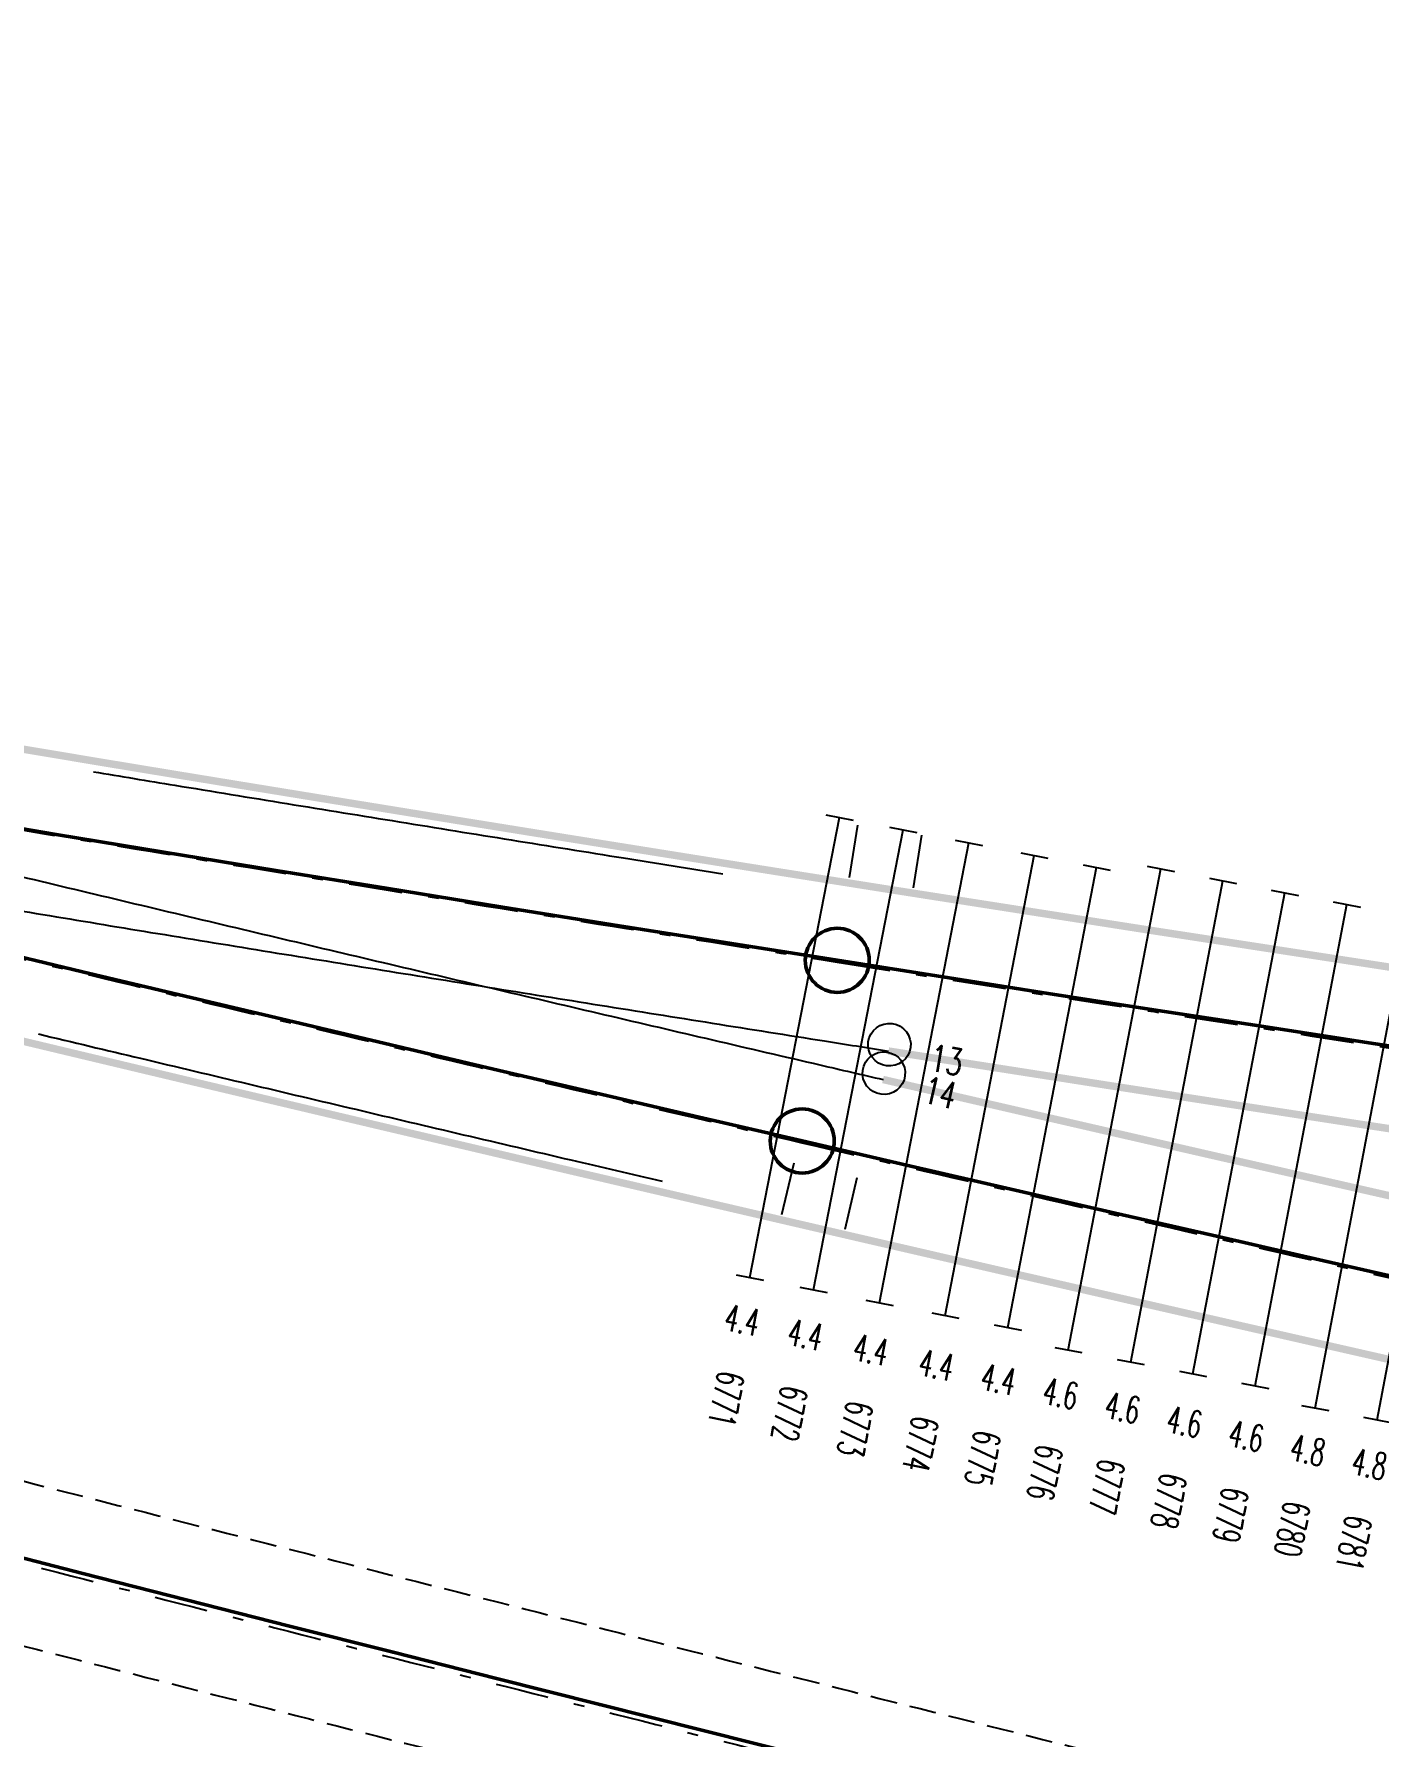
# Model space of a CAD drawing. Extents: x 2687065 to 2691361, y 1253360 to 1255888.
# Drawn here: x 2689323.92 to 2689336.54, y 1254910.67 to 1254926.63 of the extents above; entities that cross this region are included whole.
import ezdxf
from ezdxf.enums import TextEntityAlignment as Align

# ---------------------------------------------------------------- set-up
doc = ezdxf.new("R2010")
doc.units = 0
doc.header["$MEASUREMENT"] = 0
doc.linetypes.add('STRICHLINIE2', pattern=[0.375, 0.25, -0.125])
doc.linetypes.add('STRICHPUNKT', pattern=[1, 0.5, -0.25, 0, -0.25])
for name, color, linetype in [('A-GL-0015-_____', 1, 'STRICHPUNKT'), ('A-GL-0017-_____', 1, 'STRICHPUNKT'), ('A-HS-0017-_____', 1, 'STRICHPUNKT'), ('A-N1-0017-_____', 1, 'STRICHPUNKT'), ('BS-TR-A-Gleisstrang-LinieGeometrie', 7, 'Continuous'), ('BS-TR-A-Weiche-PunktGeometrie', 7, 'Continuous'), ('E-HS-0017-_____', 1, 'Continuous'), ('E-N1-0017-_____', 1, 'Continuous'), ('L-GL-0015-_____', 2, 'Continuous'), ('L-GL-0017-_____', 2, 'Continuous'), ('L-HS-0017-_____', 4, 'Continuous'), ('L-N1-0017-_____', 3, 'Continuous'), ('L-ST-0017-_____', 7, 'Continuous'), ('S-ON-0017-_____', 7, 'Continuous'), ('T-SS-0017-_____', 7, 'Continuous'), ('T-ST', 7, 'Continuous')]:
    doc.layers.add(name, color=color, linetype=linetype)
doc.styles.add('R6', font='simplex.shx', dxfattribs={"width": 0.6})
doc.styles.add('R7', font='simplex.shx', dxfattribs={"width": 0.7})

# ---------------------------------------------------------------- blocks, each defined once
blk = doc.blocks.new('WeiVlpSchwelleR')
at = {"color": 7}
for p, q in [((-0.4999999999999886, -0.1300000000000048), (-0.4999999999999886, 0.1299999999999719)), ((0.5000000000000153, -0.1300000000000075), (0.5000000000000082, 0.1299999999999692))]:
    blk.add_line(p, q, dxfattribs=at)
at = {"color": 0, "linetype": 'ByBlock', "lineweight": -2}
blk.add_line((0.5000000000000118, -1.201402631621339e-14), (-0.4999999999999868, 4.853087807381139e-15), dxfattribs=at)
at = {"style": 'R6', "width": 0.6}
blk.add_attdef('LAENGE', text='', height=0.25, rotation=90, dxfattribs=at).set_placement((1.229737067022978, 0.007106245459260857, 6e-06), align=Align.MIDDLE)
at = {"style": 'R6', "width": 0.6, "flags": 1}
for tag, p in [('WVP-SKML', (-3, -5.426215032855453e-14, 2e-06)), ('WVP-SKMR', (5, -5.426215032855453e-14, 2e-06))]:
    blk.add_attdef(tag, text='', height=0.25, rotation=180, dxfattribs=at).set_placement(p, align=Align.MIDDLE_CENTER)
for tag, rotation, p in [('VERKLINKS', 180, (-0.8611075787620777, -8.73603956063954e-05, 2e-06)), ('VERKRECHTS', 179.9999999999973, (0.8750000000000082, -5.459328261269093e-14, 2e-06))]:
    blk.add_attdef(tag, text='', height=0.25, rotation=rotation, dxfattribs=at).set_placement(p, align=Align.MIDDLE)
at = {"color": 1, "extrusion": (-1, 1.836970198721029e-16, 1.224646799147353e-16), "style": 'R6', "width": 0.6, "flags": 8}
blk.add_attdef('WVP-ANL', text='', height=0.25, rotation=270, dxfattribs=at).set_placement((1.829950611378862e-14, -6.12323399573665e-17, 0.4999999999999904), align=Align.MIDDLE)
at = {"style": 'R6', "width": 0.6, "flags": 1}
blk.add_attdef('VERSCHIEBUNG', text='', height=0.25, rotation=179.9999999999999, dxfattribs=at).set_placement((1.75503510535756, -5.395683899678261e-14, 2.000000000057511e-06), align=Align.MIDDLE_LEFT)
at = {"color": 1, "extrusion": (1, -1.83697019872103e-16, 3.374459510989179e-32), "style": 'R6', "width": 0.6, "flags": 8}
blk.add_attdef('WVP-ANR', text='', height=0.25, rotation=270, dxfattribs=at).set_placement((-1.90594986648479e-14, -7.137320858570557e-15, 0.5000000000000118), align=Align.MIDDLE)
at = {"style": 'R6', "width": 0.6}
blk.add_attdef('BEZEICHNUNG', text='', height=0.25, rotation=180, dxfattribs=at).set_placement((3.371428571428583, -5.426215032855453e-14, 2.000000000057511e-06), align=Align.MIDDLE_LEFT)
blk = doc.blocks.new('st_Norm_a')
at = {"color": 0, "linetype": 'ByBlock', "lineweight": -2}
blk.add_circle((0, 0, 1), 0.2, dxfattribs=at)
at = {"layer": 'T-ST', "color": 0, "linetype": 'ByBlock', "lineweight": -2, "style": 'R7', "width": 0.7}
blk.add_attdef('WVP-STNR', text='', height=0.25, dxfattribs=at).set_placement((0.55, 0), align=Align.MIDDLE)
blk = doc.blocks.new('st_KlaM_a')
at = {"color": 6, "elevation": 5, "flags": 128}
blk.add_lwpolyline([(0, -0.25), (0, 0.2500000000000002)], dxfattribs=at)
at = {"color": 0, "elevation": 5, "flags": 128}
blk.add_lwpolyline([(0, -0.25), (0, 0.2500000000000002)], dxfattribs=at)

msp = doc.modelspace()

# ---------------------------------------------------------------- linework, layer by layer
at = {"layer": 'A-GL-0015-_____', "extrusion": (0.01804329580227478, 0.0724631591215498, 0.9972078670200696), "elevation": 139912.5850883046, "flags": 128}
msp.add_lwpolyline([(-2306375.860925438, -1862282.304916803, 0.003607865654043509), (-2306388.834824676, -1862281.695972341, 0.0005778882366978131), (-2306390.938590927, -1862281.614882477, 0.0005640373837236005), (-2306393.04253691, -1862281.538597507, 0.0005501865310880182), (-2306395.146647687, -1862281.467001255, 0.0005363356787352098), (-2306397.2509091, -1862281.399977494, 0.0005224848264887163), (-2306399.355307747, -1862281.337409949, 0.000508633974426861), (-2306401.459830968, -1862281.279182303, 0.0004947831227551143), (-2306403.564466825, -1862281.2251782, 0.0004809322710308942), (-2306405.669204077, -1862281.175281247, 0.0004670814196756011), (-2306407.774032172, -1862281.129375021, 0.0004532305682466667), (-2306409.878941214, -1862281.087343066, 0.0004393797171654458), (-2306411.983921956, -1862281.049068903, 0.000425528866205388), (-2306414.088965773, -1862281.014436027, 0.0004116780155718247), (-2306416.194064645, -1862280.983327911, 0.0003978271650381603), (-2306418.299211137, -1862280.955628012, 0.0003839763143777667), (-2306420.404398384, -1862280.931219766, 0.0003701254642280183), (-2306422.509620063, -1862280.909986597, 0.0003562746139303033), (-2306424.614870382, -1862280.891811915, 0.000342423763905985), (-2306426.720144058, -1862280.87657912, 0.0003285729141444139), (-2306428.825436292, -1862280.864171602, 0.0003147220642029705), (-2306430.93074276, -1862280.85447274, 0.000300871214719114), (-2306433.036059585, -1862280.84736591, 0.0002870203650340875), (-2306435.141383322, -1862280.84273448, 0.0002731695155693189), (-2306437.246710938, -1862280.840461815, 0.0002593186663141821), (-2306439.352039791, -1862280.840431275, 0.0002454678170420386), (-2306441.457367611, -1862280.842526217, 0.0002316169679582705), (-2306443.562692484, -1862280.846629998, 0.000217766119052233), (-2306445.668012826, -1862280.852625972, 0.0002039152698813173), (-2306447.773327372, -1862280.860397492, 0.0001900644212988732), (-2306449.878635147, -1862280.869827912, 0.0001762135724302912), (-2306451.983935457, -1862280.880800585, 0.0001623627236969281), (-2306454.08922786, -1862280.893198865, 0.0001485118746561659), (-2306456.194512154, -1862280.906906107, 0.0001346610261611838), (-2306458.299788353, -1862280.921805665, 0.0001208101782019989), (-2306460.405056668, -1862280.937780896, 0.0001069593294711759), (-2306462.510317494, -1862280.954715158, 9.310848082247697e-05), (-2306464.615571377, -1862280.972491808, 7.925763224524444e-05), (-2306466.720819011, -1862280.990994205, 6.540678372883944e-05), (-2306468.826060446, -1862281.010163099, 6.111675872858242e-05), (-2306471.026168179, -1862281.03068374, 6.111675872858242e-05)], format="xyb", dxfattribs=at)
at = {"layer": 'A-GL-0017-_____', "extrusion": (0.007932368220953155, 0.05957805118444077, 0.9981921324832567), "elevation": 96552.0531820036, "flags": 128}
for points in [[(-2500185.655284529, -1595954.973960656, 0.002097440986251049), (-2500193.668110139, -1595954.810676348), (-2500200.213654314, -1595954.704759595)], [(-2500185.55126278, -1595953.248989383, 0.0004452805455237393), (-2500187.642319846, -1595953.049776518, 0.0004311446533847599), (-2500189.733722908, -1595952.854229266, 0.0004170087615903658), (-2500191.825454686, -1595952.662229952, 0.0004028728696962567), (-2500193.917498501, -1595952.473660839, 0.0003887369781241495), (-2500196.009838256, -1595952.288404123, 0.0003746010866462676), (-2500198.102458414, -1595952.106341946, 0.0003604651954677763), (-2500200.195343981, -1595951.927356393, 0.000346329304144427), (-2500202.288480483, -1595951.751329496, 0.0003321934130978907), (-2500204.381853946, -1595951.57814324, 0.0003180575223168365), (-2500206.475450882, -1595951.407679565, 0.0003039216313571017), (-2500208.56925826, -1595951.239820368, 0.0002897857408567291), (-2500210.663263491, -1595951.074447505, 0.0002756498503714833), (-2500212.75745441, -1595950.911442796, 0.0002615139598900753), (-2500214.851819253, -1595950.750688028, 0.0002473780694012016), (-2500216.946346633, -1595950.592064952, 0.0002332421795430468), (-2500219.04102553, -1595950.435455294, 0.0002191062894383296), (-2500221.135845264, -1595950.280740748, 0.0002049703990757556), (-2500223.230795474, -1595950.127802985, 0.0001908345093100122), (-2500225.325866102, -1595949.976523653, 0.0001766986192637953), (-2500227.421047372, -1595949.826784377, 0.0001625627293588324), (-2500229.516329768, -1595949.678466762, 0.0001484268395837956), (-2500231.611704015, -1595949.531452398, 0.0001342909503602223), (-2500233.70716106, -1595949.385622855, 0.0001201550603784216), (-2500235.80269205, -1595949.240859693, 0.0001060191704923567), (-2500237.898288313, -1595949.097044455, 9.188328155703875e-05), (-2500239.99394134, -1595948.954058676, 7.774739182920805e-05), (-2500242.089642758, -1595948.811783878, 6.361150216352739e-05), (-2500244.185384319, -1595948.670101579, 4.947561254868681e-05), (-2500246.281157873, -1595948.528893285, 3.533972297339609e-05), (-2500248.376955352, -1595948.388040501, 2.120383169441323e-05), (-2500250.472768748, -1595948.247424725, 7.067940432379707e-06), (-2500252.568597062, -1595948.106900557), (-2500287.494837039, -1595945.765872648)]]:
    msp.add_lwpolyline(points, format="xyb", dxfattribs=at)
at = {"layer": 'A-HS-0017-_____', "extrusion": (0.007932368220953155, 0.05957805118444077, 0.9981921324832567), "elevation": 96552.05318200357, "flags": 128}
msp.add_lwpolyline([(-2500143.770633104, -1595958.177352654, 0.005561663456612552), (-2500162.895219587, -1595955.677917905, 0.0005904415350529665), (-2500164.952388998, -1595955.434773763, 0.0005766940764613905), (-2500167.01012039, -1595955.196432267, 0.0005629466180862063), (-2500169.068389705, -1595954.962781533, 0.0005491991599312885), (-2500171.127173657, -1595954.73370956, 0.0005354517020494657), (-2500173.18644971, -1595954.509104245, 0.0005217042441526011), (-2500175.246196067, -1595954.288853377, 0.0005079567865400952), (-2500177.306391642, -1595954.072844652, 0.0004942093292015613), (-2500179.367016051, -1595953.860965672, 0.0004804618721267446), (-2500181.428049588, -1595953.653103953, 0.000466714414975924), (-2500183.489473207, -1595953.449146926, 0.0004529669581778496), (-2500185.55126278, -1595953.248989383)], format="xyb", dxfattribs=at)
at = {"layer": 'A-N1-0017-_____', "extrusion": (0.007932368220953155, 0.05957805118444077, 0.9981921324832567), "elevation": 96552.0531820036, "flags": 128}
msp.add_lwpolyline([(-2500143.770633104, -1595958.177352654, 0.01520250774616116), (-2500162.932191363, -1595956.047990218, 0.001605019221573569), (-2500164.9705563, -1595955.890723822, 0.001591607687177336), (-2500167.009885074, -1595955.74649232, 0.001578196153257856), (-2500169.050087289, -1595955.615192159, 0.001564784619973102), (-2500171.091074595, -1595955.496719127, 0.001551373087257246), (-2500173.132760678, -1595955.390968377, 0.001537961555101283), (-2500175.175061239, -1595955.297834455, 0.001524550023495265), (-2500177.217893991, -1595955.217211328, 0.001511138492429794), (-2500179.261181705, -1595955.149009224, 0.0004956217801453381), (-2500181.392436054, -1595955.086540687, 0.0004810373913329801), (-2500183.523808379, -1595955.028235283, 0.0004664530025032431), (-2500185.655284529, -1595954.973960656)], format="xyb", dxfattribs=at)
at = {"layer": 'BS-TR-A-Gleisstrang-LinieGeometrie', "color": 2, "lineweight": 50, "true_color": 0xffff00}
for points in [[(2689323.12606496, 1254919.29487804, 454.510771768552), (2689324.13349637, 1254919.12531523, 454.5145099893979), (2689325.14143537, 1254918.95879621, 454.518237107145), (2689325.14144, 1254918.9588, 454.51824), (2689326.19356842, 1254918.78725442, 454.522117333528), (2689327.24586638, 1254918.6167519, 454.525982577446), (2689328.29833037, 1254918.44727727, 454.529862541234), (2689329.35095693, 1254918.27881533, 454.533823695005), (2689330.40374265, 1254918.11135089, 454.537865104865), (2689331.45668416, 1254917.94486875, 454.541986770881)], [(2689323.41625345, 1254918.06687953, 454.590519682708), (2689324.37944512, 1254917.83687855, 454.597481661555), (2689325.34285282, 1254917.60778414, 454.604443640402), (2689326.30647282, 1254917.37958438, 454.611405619249), (2689327.27030145, 1254917.15226736, 454.618367598096), (2689328.23433504, 1254916.92582116, 454.625329576944), (2689329.19856998, 1254916.70023384, 454.632247818012), (2689330.16300267, 1254916.47549346, 454.639033614914), (2689331.12762955, 1254916.25158807, 454.645679310906)], [(2689331.45668, 1254917.94486, 454.542), (2689332.4450511, 1254917.78946907, 454.545906988587), (2689333.43358441, 1254917.63511341, 454.549813977175), (2689334.42227885, 1254917.48179317, 454.553720965762), (2689335.41113332, 1254917.32950853, 454.55762795435), (2689336.40014674, 1254917.17825965, 454.561534942937), (2689337.38931804, 1254917.02804671, 454.565441931524), (2689338.37864611, 1254916.87886986, 454.569348920112), (2689339.36812989, 1254916.73072927, 454.573255908699), (2689339.36813, 1254916.73073, 454.5732599999999), (2689340.29448283, 1254916.59253696, 454.576917428897), (2689341.22083566, 1254916.45434391, 454.5805748577951), (2689342.14718849, 1254916.31615087, 454.584232286692), (2689343.07354132, 1254916.17795782, 454.587889715589), (2689343.99989415, 1254916.03976478, 454.591547144486), (2689344.92624698, 1254915.90157174, 454.595204573384), (2689345.8525998, 1254915.76337869, 454.598862002281)], [(2689331.12762955, 1254916.25158807, 454.645679310906), (2689332.1051798, 1254916.02556744, 454.652269815612), (2689333.08292214, 1254915.80037927, 454.658716498375), (2689334.06085298, 1254915.57601109, 454.665019359589), (2689335.03896875, 1254915.35245045, 454.671178399645), (2689336.0172659, 1254915.12968489, 454.677193618923), (2689336.99574092, 1254914.90770191, 454.683065017793), (2689337.97439034, 1254914.68648904, 454.688792596615), (2689338.9532107, 1254914.4660338, 454.694376355745), (2689339.93219859, 1254914.24632367, 454.6998162955269), (2689340.9113506, 1254914.02734616, 454.705112416294), (2689341.89066339, 1254913.80908875, 454.710264718374), (2689342.8701336, 1254913.59153892, 454.715273202085), (2689343.84975793, 1254913.37468415, 454.720137867734), (2689344.82953311, 1254913.15851192, 454.724858715622), (2689345.80945586, 1254912.94300967, 454.7294357460401), (2689346.78952297, 1254912.72816487, 454.733868959271), (2689347.76973123, 1254912.51396497, 454.738158355586), (2689348.75007747, 1254912.30039742, 454.742303935251), (2689349.73055851, 1254912.08744964, 454.746305698521)], [(2689323.41440229, 1254912.44666351, 454.796360536154), (2689324.38325247, 1254912.19904185, 454.797310046568), (2689325.35225995, 1254911.95203653, 454.798116701504), (2689326.32142129, 1254911.70563554, 454.798780501013), (2689327.29073302, 1254911.45982685, 454.799301445135), (2689328.26019173, 1254911.21459845, 454.799679533902), (2689329.229794, 1254910.9699383, 454.799914767338), (2689330.19953644, 1254910.72583436, 454.800007145456), (2689331.16941571, 1254910.48227458, 454.8)]]:
    msp.add_polyline3d(points, dxfattribs=at)
at = {"layer": 'BS-TR-A-Weiche-PunktGeometrie', "color": 2, "lineweight": 50, "true_color": 0xffff00}
for centre in [(2689331.45668, 1254917.94486, 454.542), (2689331.12763, 1254916.25159, 454.645679310906)]:
    msp.add_circle(centre, 0.3, dxfattribs=at)
at = {"layer": 'E-HS-0017-_____', "extrusion": (0.007932368220953155, 0.05957805118444077, 0.9981921324832567), "elevation": 96552.05318200358, "flags": 128}
msp.add_lwpolyline([(-2500178.322038557, -1595953.314472786, 0.0002346718559713395), (-2500179.301170954, -1595953.214309331, 0.0004804618721268842), (-2500181.363447387, -1595953.006322262, 0.0004667144149759652), (-2500183.426078567, -1595952.802245759, 0.0001918303153399091), (-2500184.299693902, -1595952.716975011, 0.0001918303153399091)], format="xyb", dxfattribs=at)
at = {"layer": 'E-N1-0017-_____', "extrusion": (0.007932368220953155, 0.05957805118444077, 0.9981921324832567), "elevation": 96552.05318200358, "flags": 128}
msp.add_lwpolyline([(-2500178.507200026, -1595955.823082309, 0.000573268470810758), (-2500179.280902245, -1595955.798710002, 0.0004956217801451824), (-2500181.410835807, -1595955.736280211, 0.0004810373913329669), (-2500183.540957879, -1595955.678009009, 0.0002063845985557679), (-2500184.483492806, -1595955.653518294, 0.0002063845985557679)], format="xyb", dxfattribs=at)
at = {"layer": 'L-GL-0015-_____', "color": 7, "linetype": 'STRICHLINIE2', "lineweight": -3, "extrusion": (0.01804329580227478, 0.0724631591215498, 0.9972078670200696), "elevation": 139912.5850883046, "flags": 128}
for points in [[(-2306421.896976752, -1862281.665879984, 0.0001089998696059809), (-2306422.516628982, -1862281.659953846, 7.554830460291947e-05), (-2306422.962820108, -1862281.655851331, 0.0002807263018744621), (-2306424.620810518, -1862281.641788391, 0.000342423763906036), (-2306426.725056948, -1862281.626563029, 0.0003285729141441767), (-2306428.829363481, -1862281.61416132, 0.0003147220642030742), (-2306430.933725793, -1862281.604466808, 0.000300871214719128), (-2306433.038140009, -1862281.597363025, 0.0002870203650341962), (-2306435.142602688, -1862281.592733489, 0.0002731695155693238), (-2306437.247110796, -1862281.590461709, 0.0002593186663140646), (-2306439.351661693, -1862281.59043118, 0.0002454678170421759), (-2306441.45625311, -1862281.592525389, 0.0002316169679581532), (-2306443.560883133, -1862281.596627816, 0.0002177661190522865), (-2306445.66555018, -1862281.602621929, 0.0002039152698813531), (-2306447.770252983, -1862281.610391191, 0.0001900644212989229), (-2306449.874990571, -1862281.619819057, 0.0001762135724301519), (-2306451.979762248, -1862281.630788975, 0.0001623627236969327), (-2306454.084567571, -1862281.643184386, 0.0001485118746560889), (-2306456.189406339, -1862281.656888727, 0.0001346610261611672), (-2306458.294278565, -1862281.671785426, 0.0001208101782019684), (-2306460.39918446, -1862281.687757907, 0.0001069593294711103), (-2306462.504124417, -1862281.704689588, 9.310848082238732e-05), (-2306464.609098986, -1862281.722463879, 7.92576322451304e-05), (-2306466.714108857, -1862281.740964187, 6.540678372891913e-05), (-2306468.819133633, -1862281.760131111, 6.112090240759204e-05), (-2306471.019207599, -1862281.780651452, 6.112090240759204e-05)], [(-2306421.883447266, -1862280.165940567, 0.0001087991412561553), (-2306422.502611144, -1862280.160019347, 7.559125996244173e-05), (-2306422.949509497, -1862280.155910368, 0.0002806833462384737), (-2306424.608930248, -1862280.141835439, 0.0003424237639060365), (-2306426.715231167, -1862280.126595212, 0.0003285729141441719), (-2306428.821509102, -1862280.114181884, 0.0003147220642030639), (-2306430.927759727, -1862280.104478672, 0.0003008712147191307), (-2306433.03397916, -1862280.097368796, 0.000287020365034207), (-2306435.140163956, -1862280.092735471, 0.0002731695155693243), (-2306437.246311081, -1862280.090461922, 0.000259318666314057), (-2306439.35241789, -1862280.09043137, 0.000245467817042162), (-2306441.458482113, -1862280.092527045, 0.000231616967958156), (-2306443.564501835, -1862280.096632181, 0.0002177661190522909), (-2306445.670475473, -1862280.102630015, 0.0002039152698813462), (-2306447.77640176, -1862280.110403794, 0.0001900644212989224), (-2306449.882279723, -1862280.119836767, 0.000176213572430145), (-2306451.988108666, -1862280.130812196, 0.0001623627236969357), (-2306454.093888149, -1862280.143213344, 0.000148511874656091), (-2306456.199617969, -1862280.156923487, 0.0001346610261611616), (-2306458.305298141, -1862280.171825904, 0.0001208101782019775), (-2306460.410928877, -1862280.187803885, 0.0001069593294711281), (-2306462.516510569, -1862280.204740728, 9.310848082238923e-05), (-2306464.622043768, -1862280.222519736, 7.925763224512723e-05), (-2306466.727529167, -1862280.241024224, 6.540678372891062e-05), (-2306468.832987257, -1862280.260195087, 6.111261573863264e-05), (-2306471.033128759, -1862280.280716027, 6.111261573863264e-05)]]:
    msp.add_lwpolyline(points, format="xyb", dxfattribs=at)
at = {"layer": 'L-GL-0017-_____', "lineweight": 70, "extrusion": (0.007932368220953155, 0.05957805118444077, 0.9981921324832567), "const_width": 0.07, "elevation": 96552.0531820036, "flags": 128}
for points in [[(-2500186.243680425, -1595954.209467222, 0.001752395598796682), (-2500192.943591209, -1595954.072567553, 0.001911126436224528)], [(-2500186.22728475, -1595953.937595043, 0.0003165235578077807), (-2500187.712784577, -1595953.796458995, 0.0004311446533845906), (-2500189.802899822, -1595953.601032154, 0.0004170087615903273), (-2500191.89338581, -1595953.409147191, 0.0001943700836168756), (-2500192.902094836, -1595953.317801809, 0.0001943700836168756)]]:
    msp.add_lwpolyline(points, format="xyb", dxfattribs=at)
at = {"layer": 'L-HS-0017-_____', "extrusion": (0.007932368220953155, 0.05957805118444077, 0.9981921324832567), "elevation": 96552.05318200358, "flags": 128}
msp.add_lwpolyline([(-2500177.111573283, -1595954.847139262, 6.717303170093074e-05), (-2500177.383841605, -1595954.818834936, 0.0004942093292016112), (-2500179.442991162, -1595954.607107604, 0.000480461872126878), (-2500181.502590588, -1595954.399390519, 0.0004667144149759619), (-2500183.562620868, -1595954.195571349, 0.0004529669581777714), (-2500185.623055431, -1595953.995545352, 0.0001287569693208648), (-2500186.22728475, -1595953.937595043, 0.0001287569693208648)], format="xyb", dxfattribs=at)
at = {"layer": 'L-HS-0017-_____', "lineweight": 70, "extrusion": (0.007932368220953155, 0.05957805118444077, 0.9981921324832567), "const_width": 0.07, "elevation": 96552.0531820036, "flags": 128}
msp.add_lwpolyline([(-2500177.008763121, -1595953.349737819, 5.424162880653132e-05), (-2500177.228941679, -1595953.326854368, 0.0004942093292016169), (-2500179.29104094, -1595953.11482374, 0.0004804618721268924), (-2500181.353508587, -1595952.906817386, 0.0004667144149759741), (-2500183.416325546, -1595952.702722503, 0.0004529669581777699), (-2500185.479470129, -1595952.502433414, 0.0001285933059687776), (-2500186.083695631, -1595952.444483272, 0.0003166872211605722), (-2500187.571855117, -1595952.303094041, 0.0004311446533845868), (-2500189.664545995, -1595952.107426377, 0.0004170087615903148), (-2500191.757523562, -1595951.915312713, 8.458459181136973e-05), (-2500192.196983093, -1595951.875419413, 8.458459181136973e-05)], format="xyb", dxfattribs=at)
at = {"layer": 'L-N1-0017-_____', "lineweight": 70, "extrusion": (0.007932368220953155, 0.05957805118444077, 0.9981921324832567), "const_width": 0.07, "elevation": 96552.05318200358, "flags": 128}
msp.add_lwpolyline([(-2500177.209241711, -1595955.968025364, 2.688162093876412e-05), (-2500177.24518554, -1595955.966714612, 0.00151113849242981), (-2500179.283936174, -1595955.898663967, 0.0004956217801451799), (-2500181.413666511, -1595955.836240138, 0.0004810373913329901), (-2500183.543596264, -1595955.777974198, 0.0004664530025033346), (-2500185.673676429, -1595955.723735114, 0.0001589797447233721), (-2500186.280531612, -1595955.709014787, 0.00175204342453125), (-2500192.968585946, -1595955.572359344, 0.001911023701559961)], format="xyb", dxfattribs=at)
at = {"layer": 'L-N1-0017-_____', "extrusion": (0.007932368220953155, 0.05957805118444077, 0.9981921324832567), "elevation": 96552.0531820036, "flags": 128}
msp.add_lwpolyline([(-2500177.086511958, -1595954.471514432, 7.749980623857898e-05), (-2500177.190602441, -1595954.467708046, 0.001511138492429815), (-2500179.238427237, -1595954.399354481, 0.0004956217801451797), (-2500181.371205597, -1595954.336841235, 0.0004810373913329748), (-2500183.504020494, -1595954.278496369, 0.0004664530025033269), (-2500185.636892629, -1595954.224186197, 0.0001587303056749067), (-2500186.243680425, -1595954.209467222, 0.0001587303056749067)], format="xyb", dxfattribs=at)

# ---------------------------------------------------------------- block references
at = {"layer": 'L-ST-0017-_____', "color": 7, "extrusion": (0.007932368220953155, 0.05957805118444077, 0.9981921324832567)}
for p, rotation in [((-2500185.673676429, -1595955.723735114, 96552.0531820036), 178.5922460836747), ((-2500186.280531612, -1595955.709014787, 96552.0531820036), 178.6286815569706), ((-2500185.479470129, -1595952.502433414, 96552.05318200358), 174.5070348506024), ((-2500186.083695631, -1595952.444483272, 96552.0531820036), 174.5363606244338)]:
    msp.add_blockref('st_KlaM_a', p, dxfattribs=dict(at, rotation=rotation))
ref = msp.add_blockref('st_Norm_a', (-2500186.243680425, -1595954.209467222, 96552.0531820036), dxfattribs=dict(at, rotation=178.6286253296982))
ref.add_attrib('WVP-STNR', '13', dxfattribs={"layer": 'T-ST', "color": 0, "linetype": 'ByBlock', "lineweight": -2, "extrusion": (0.007932368220953155, 0.05957805118444077, 0.9981921324832567), "height": 0.25, "rotation": 178.6286253303354, "style": 'R7', "width": 0.7}).set_placement((-2500186.79352289, -1595954.196304227, 96552.05318200358), align=Align.MIDDLE)
ref = msp.add_blockref('st_Norm_a', (-2500186.22728475, -1595953.937595043, 96552.05318200358), dxfattribs=dict(at, rotation=174.5363980872524))
ref.add_attrib('WVP-STNR', '14', dxfattribs={"layer": 'T-ST', "color": 0, "linetype": 'ByBlock', "lineweight": -2, "extrusion": (0.007932368220953155, 0.05957805118444077, 0.9981921324832567), "height": 0.25, "rotation": 174.536398089337, "style": 'R7', "width": 0.7000000000000001}).set_placement((-2500186.774786036, -1595953.885227677, 96552.05318200358), align=Align.MIDDLE)
at = {"layer": 'S-ON-0017-_____', "extrusion": (0.007932368220953155, 0.05957805118444077, 0.9981921324832567)}
ref = msp.add_blockref('WeiVlpSchwelleR', (-2500185.36708818, -1595954.125729345, 96552.0531820036), dxfattribs=dict(at, xscale=4.4, rotation=86.54993955243721))
ref.add_attrib('BEZEICHNUNG', '6771', dxfattribs={"layer": 'T-SS-0017-_____', "extrusion": (0.007932368220953155, 0.05957805118444077, 0.9981921324832567), "height": 0.25, "rotation": 86.5499395422713, "style": 'R6', "width": 0.6}).set_placement((-2500185.180197525, -1595951.025754459, 96552.05318200358), align=Align.MIDDLE_LEFT)
ref.add_attrib('LAENGE', '4.4', dxfattribs={"layer": 'T-SS-0017-_____', "extrusion": (0.007932368220953155, 0.05957805118444077, 0.9981921324832567), "height": 0.25, "rotation": 176.5499395591993, "style": 'R6', "width": 0.6}).set_placement((-2500185.216272231, -1595951.524497715, 96552.0531820036), align=Align.MIDDLE)
ref = msp.add_blockref('WeiVlpSchwelleR', (-2500185.973356786, -1595954.089228475, 96552.05318200358), dxfattribs=dict(at, xscale=4.399999999999999, rotation=86.55519699701753))
ref.add_attrib('BEZEICHNUNG', '6772', dxfattribs={"layer": 'T-SS-0017-_____', "extrusion": (0.007932368220953155, 0.05957805118444077, 0.9981921324832567), "height": 0.25, "rotation": 86.55519700243049, "style": 'R6', "width": 0.6}).set_placement((-2500185.785447621, -1595950.967590984, 96552.05318200358), align=Align.MIDDLE_LEFT)
ref.add_attrib('LAENGE', '4.4', dxfattribs={"layer": 'T-SS-0017-_____', "extrusion": (0.007932368220953155, 0.05957805118444077, 0.9981921324832567), "height": 0.25, "rotation": 176.5551970024723, "style": 'R6', "width": 0.6}).set_placement((-2500185.821539804, -1595951.466333959, 96552.0531820036), align=Align.MIDDLE)
ref = msp.add_blockref('WeiVlpSchwelleR', (-2500186.600740086, -1595954.05177846, 96552.05318200357), dxfattribs=dict(at, xscale=4.399999999999999, rotation=86.60165472536664))
ref.add_attrib('BEZEICHNUNG', '6773', dxfattribs={"layer": 'T-SS-0017-_____', "extrusion": (0.007932368220953155, 0.05957805118444077, 0.9981921324832567), "height": 0.25, "rotation": 86.60165472203796, "style": 'R6', "width": 0.6}).set_placement((-2500186.414031147, -1595950.907575676, 96552.05318200358), align=Align.MIDDLE_LEFT)
ref.add_attrib('LAENGE', '4.4', dxfattribs={"layer": 'T-SS-0017-_____', "extrusion": (0.007932368220953155, 0.05957805118444077, 0.9981921324832567), "height": 0.25, "rotation": 176.6016547266247, "style": 'R6', "width": 0.6}).set_placement((-2500186.449785832, -1595951.406344013, 96552.05318200358), align=Align.MIDDLE)
ref = msp.add_blockref('WeiVlpSchwelleR', (-2500187.227147819, -1595954.014770495, 96552.05318200358), dxfattribs=dict(at, xscale=4.4, rotation=86.63605472523219))
ref.add_attrib('BEZEICHNUNG', '6774', dxfattribs={"layer": 'T-SS-0017-_____', "extrusion": (0.007932368220953155, 0.05957805118444077, 0.9981921324832567), "height": 0.25, "rotation": 86.63605472150314, "style": 'R6', "width": 0.6}).set_placement((-2500187.041008746, -1595950.848034636, 96552.05318200358), align=Align.MIDDLE_LEFT)
ref.add_attrib('LAENGE', '4.4', dxfattribs={"layer": 'T-SS-0017-_____', "extrusion": (0.007932368220953155, 0.05957805118444077, 0.9981921324832567), "height": 0.25, "rotation": 176.6360547298684, "style": 'R6', "oblique": 359.9999999999999, "width": 0.6}).set_placement((-2500187.0765324, -1595951.346820569, 96552.05318200358), align=Align.MIDDLE)
ref = msp.add_blockref('WeiVlpSchwelleR', (-2500187.822630052, -1595953.979940172, 96552.05318200358), dxfattribs=dict(at, xscale=4.399999999999999, rotation=86.6685030464839))
ref.add_attrib('BEZEICHNUNG', '6775', dxfattribs={"layer": 'T-SS-0017-_____', "extrusion": (0.007932368220953155, 0.05957805118444077, 0.9981921324832567), "height": 0.25, "rotation": 86.66850304940803, "style": 'R6', "width": 0.6}).set_placement((-2500187.637041322, -1595950.79174436, 96552.05318200358), align=Align.MIDDLE_LEFT)
ref.add_attrib('LAENGE', '4.4', dxfattribs={"layer": 'T-SS-0017-_____', "extrusion": (0.007932368220953155, 0.05957805118444077, 0.9981921324832567), "height": 0.25, "rotation": 176.6685030467929, "style": 'R6', "oblique": 359.9999999999999, "width": 0.6}).set_placement((-2500187.672349111, -1595951.290546691, 96552.05318200358), align=Align.MIDDLE)
ref = msp.add_blockref('WeiVlpSchwelleR', (-2500188.416633999, -1595953.945526488, 96552.05318200358), dxfattribs=dict(at, xscale=4.6, rotation=86.7002205671678))
ref.add_attrib('BEZEICHNUNG', '6776', dxfattribs={"layer": 'T-SS-0017-_____', "extrusion": (0.007932368220953155, 0.05957805118444077, 0.9981921324832567), "height": 0.25, "rotation": 86.70022055656457, "style": 'R6', "width": 0.6}).set_placement((-2500188.231579988, -1595950.735891172, 96552.05318200358), align=Align.MIDDLE_LEFT)
ref.add_attrib('LAENGE', '4.6', dxfattribs={"layer": 'T-SS-0017-_____', "extrusion": (0.007932368220953155, 0.05957805118444077, 0.9981921324832567), "height": 0.25, "rotation": 176.7002205620433, "style": 'R6', "oblique": 359.9999999999999, "width": 0.6}).set_placement((-2500188.266373563, -1595951.23472586, 96552.0531820036), align=Align.MIDDLE)
ref = msp.add_blockref('WeiVlpSchwelleR', (-2500189.010157801, -1595953.911471578, 96552.0531820036), dxfattribs=dict(at, xscale=4.599999999999998, rotation=86.73200406176707))
ref.add_attrib('BEZEICHNUNG', '6777', dxfattribs={"layer": 'T-SS-0017-_____', "extrusion": (0.007932368220953155, 0.05957805118444077, 0.9981921324832567), "height": 0.25, "rotation": 86.7320040741509, "style": 'R6', "width": 0.6}).set_placement((-2500188.82566464, -1595950.680373939, 96552.0531820036), align=Align.MIDDLE_LEFT)
ref.add_attrib('LAENGE', '4.6', dxfattribs={"layer": 'T-SS-0017-_____', "extrusion": (0.007932368220953155, 0.05957805118444077, 0.9981921324832567), "height": 0.25, "rotation": 176.7320040581748, "style": 'R6', "width": 0.6}).set_placement((-2500188.860244464, -1595951.179224475, 96552.0531820036), align=Align.MIDDLE)
ref = msp.add_blockref('WeiVlpSchwelleR', (-2500189.602202796, -1595953.877830615, 96552.0531820036), dxfattribs=dict(at, xscale=4.599999999999999, rotation=86.76372852615002))
ref.add_attrib('BEZEICHNUNG', '6778', dxfattribs={"layer": 'T-SS-0017-_____', "extrusion": (0.007932368220953155, 0.05957805118444077, 0.9981921324832567), "height": 0.25, "rotation": 86.76372853319367, "style": 'R6', "width": 0.6}).set_placement((-2500189.418291704, -1595950.625284891, 96552.0531820036), align=Align.MIDDLE_LEFT)
ref.add_attrib('LAENGE', '4.6', dxfattribs={"layer": 'T-SS-0017-_____', "extrusion": (0.007932368220953155, 0.05957805118444077, 0.9981921324832567), "height": 0.25, "rotation": 176.7637285274226, "style": 'R6', "width": 0.6}).set_placement((-2500189.452659573, -1595951.124151089, 96552.0531820036), align=Align.MIDDLE)
ref = msp.add_blockref('WeiVlpSchwelleR', (-2500190.193767036, -1595953.844544101, 96552.05318200361), dxfattribs=dict(at, xscale=4.599999999999999, rotation=86.79508459253454))
ref.add_attrib('BEZEICHNUNG', '6779', dxfattribs={"layer": 'T-SS-0017-_____', "extrusion": (0.007932368220953155, 0.05957805118444077, 0.9981921324832567), "height": 0.25, "rotation": 86.79508458195582, "style": 'R6', "width": 0.6}).set_placement((-2500190.010439411, -1595950.570528901, 96552.05318200358), align=Align.MIDDLE_LEFT)
ref.add_attrib('LAENGE', '4.6', dxfattribs={"layer": 'T-SS-0017-_____', "extrusion": (0.007932368220953155, 0.05957805118444077, 0.9981921324832567), "height": 0.25, "rotation": 176.7950845908518, "style": 'R6', "width": 0.6}).set_placement((-2500190.044599968, -1595951.069410386, 96552.05318200357), align=Align.MIDDLE)
ref = msp.add_blockref('WeiVlpSchwelleR', (-2500190.783352417, -1595953.811691096, 96552.0531820036), dxfattribs=dict(at, xscale=4.799999999999999, rotation=86.82621150186807))
ref.add_attrib('BEZEICHNUNG', '6780', dxfattribs={"layer": 'T-SS-0017-_____', "extrusion": (0.007932368220953155, 0.05957805118444077, 0.9981921324832567), "height": 0.25, "rotation": 86.82621149665837, "style": 'R6', "width": 0.6}).set_placement((-2500190.600620099, -1595950.516235221, 96552.05318200358), align=Align.MIDDLE_LEFT)
ref.add_attrib('LAENGE', '4.8', dxfattribs={"layer": 'T-SS-0017-_____', "extrusion": (0.007932368220953155, 0.05957805118444077, 0.9981921324832567), "height": 0.25, "rotation": 176.8262115050788, "style": 'R6', "oblique": 359.9999999999999, "width": 0.6}).set_placement((-2500190.634274882, -1595951.015147387, 96552.05318200358), align=Align.MIDDLE)
ref = msp.add_blockref('WeiVlpSchwelleR', (-2500191.372456306, -1595953.77918573, 96552.05318200358), dxfattribs=dict(at, xscale=4.8, rotation=86.85730069920642))
ref.add_attrib('BEZEICHNUNG', '6781', dxfattribs={"layer": 'T-SS-0017-_____', "extrusion": (0.007932368220953155, 0.05957805118444077, 0.9981921324832567), "height": 0.25, "rotation": 86.85730068726085, "style": 'R6', "width": 0.6}).set_placement((-2500191.190338943, -1595950.462263293, 96552.05318200358), align=Align.MIDDLE_LEFT)
ref.add_attrib('LAENGE', '4.8', dxfattribs={"layer": 'T-SS-0017-_____', "extrusion": (0.007932368220953155, 0.05957805118444077, 0.9981921324832567), "height": 0.25, "rotation": 176.8573007044763, "style": 'R6', "width": 0.6}).set_placement((-2500191.223785124, -1595950.961190451, 96552.0531820036), align=Align.MIDDLE)

doc.saveas('drawing.dxf')
